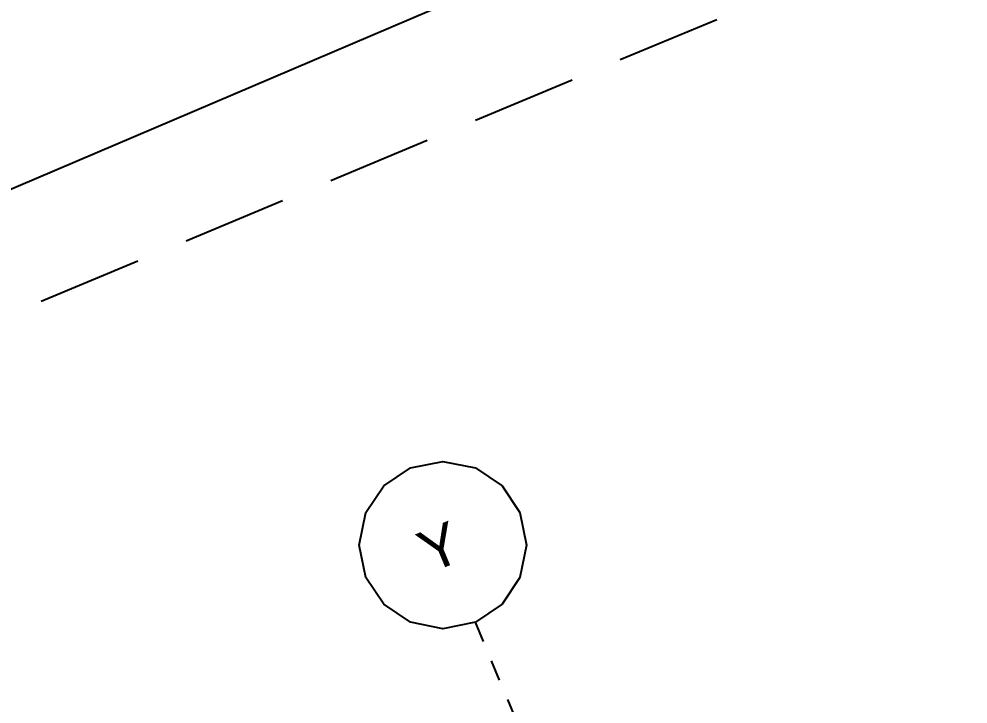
# Model space of a CAD drawing. Header units: metres. Extents: x -154 to 570, y -18 to 184.
# Drawn here: x -52.24 to -47.702, y 20.729 to 24.005 of the extents above; entities that cross this region are included whole.
import ezdxf
from ezdxf.xclip import XClip

# ---------------------------------------------------------------- set-up
doc = ezdxf.new("R2010")
doc.units = ezdxf.units.M
doc.header["$XCLIPFRAME"] = 0
doc.linetypes.add('PUC TORRE A$0$ESTILO_TQS_0004', pattern=[1.12, 0.5, -0.2, 0.01, -0.2, 0.01, -0.2])
doc.linetypes.add('terreno + circ vert$0$DASHEDX2', pattern=[1.5, 1, -0.5])
for name, color, linetype in [('ARQ-AUX', 7, 'Continuous'), ('ARQ-DIM - EMBASAM', 2, 'Continuous'), ('PUC TORRE A$0$205', 7, 'PUC TORRE A$0$ESTILO_TQS_0004'), ('PUC TORRE A$0$28', 33, 'Continuous'), ('PUC TORRE A$0$29', 2, 'Continuous'), ('terreno + circ vert$0$ARQ-AUX2', 2, 'Continuous'), ('terreno + circ vert$0$ARQ-PRJ', 7, 'terreno + circ vert$0$DASHEDX2')]:
    doc.layers.add(name, color=color, linetype=linetype)
doc.styles.add('PUC TORRE A$0$Standard', font='arial.ttf')

# ---------------------------------------------------------------- blocks, each defined once
blk = doc.blocks.new('PUC TORRE A$0$est-lo-08-6sa-r00')
at = {"layer": 'PUC TORRE A$0$205'}
blk.add_line((-875.772731, 106.988582), (-273.498894, -1336.046427), dxfattribs=at)
at = {"layer": 'PUC TORRE A$0$28'}
blk.add_circle((-891.179341, 143.902487), 40, dxfattribs=at)
at = {"layer": 'PUC TORRE A$0$29', "style": 'PUC TORRE A$0$Standard'}
blk.add_text('Y', height=20, rotation=22.654, dxfattribs=at).set_placement((-897.48661, 130.209756))
blk = doc.blocks.new('PUC TORRE A')
at = {"linetype": 'Continuous', "xscale": 0.01, "yscale": 0.01, "zscale": 0.01, "rotation": 337.346050855639}
blk.add_blockref('PUC TORRE A$0$est-lo-08-6sa-r00', (0, 0), dxfattribs=at)
blk = doc.blocks.new('terreno + circ vert')
at = {"layer": 'terreno + circ vert$0$ARQ-AUX2'}
blk.add_lwpolyline([(-79.9769, 11.499), (-64.6872, 17.9037), (-47.6349, 25.1734, 0.004837), (-33.9339, 29.6502, 0.32166), (-26.9675, 42.0962)], format="xyb", dxfattribs=at)
at = {"layer": 'terreno + circ vert$0$ARQ-PRJ', "color": 1, "ltscale": 0.5}
blk.add_lwpolyline([(48.0419, 1.3908), (48.1056, 7.0609), (42.945, 9.4812), (35.5548, 12.9472), (27.5061, 16.8929), (22.1014, 19.5405), (15.0017, 23.0148), (8.3251, 26.282), (0.4895, 30.0914), (-5.8932, 33.2362), (-12.2759, 36.3811), (-18.9156, 39.6675), (-31.5995, 31.2229), (-104.3835, 0.8491), (-104.1403, -6.025), (40.5424, -6.025, 0.41093)], format="xyb", close=True, dxfattribs=at)

msp = doc.modelspace()

# ---------------------------------------------------------------- block references
at = {"layer": 'ARQ-AUX'}
ref = msp.add_blockref('PUC TORRE A', (-41.3011, 20.0503), dxfattribs=dict(at, rotation=22.65399974700688))
XClip(ref).set_block_clipping_path([(-39.4887443389, 9.0876903958), (22.5684148774, 6.6865170025), (22.1624403813, -11.147022554), (-39.3438260633, -13.5584077345)])
at = {"layer": 'ARQ-DIM - EMBASAM'}
msp.add_blockref('terreno + circ vert', (0, 0), dxfattribs=at)

doc.saveas('drawing.dxf')
